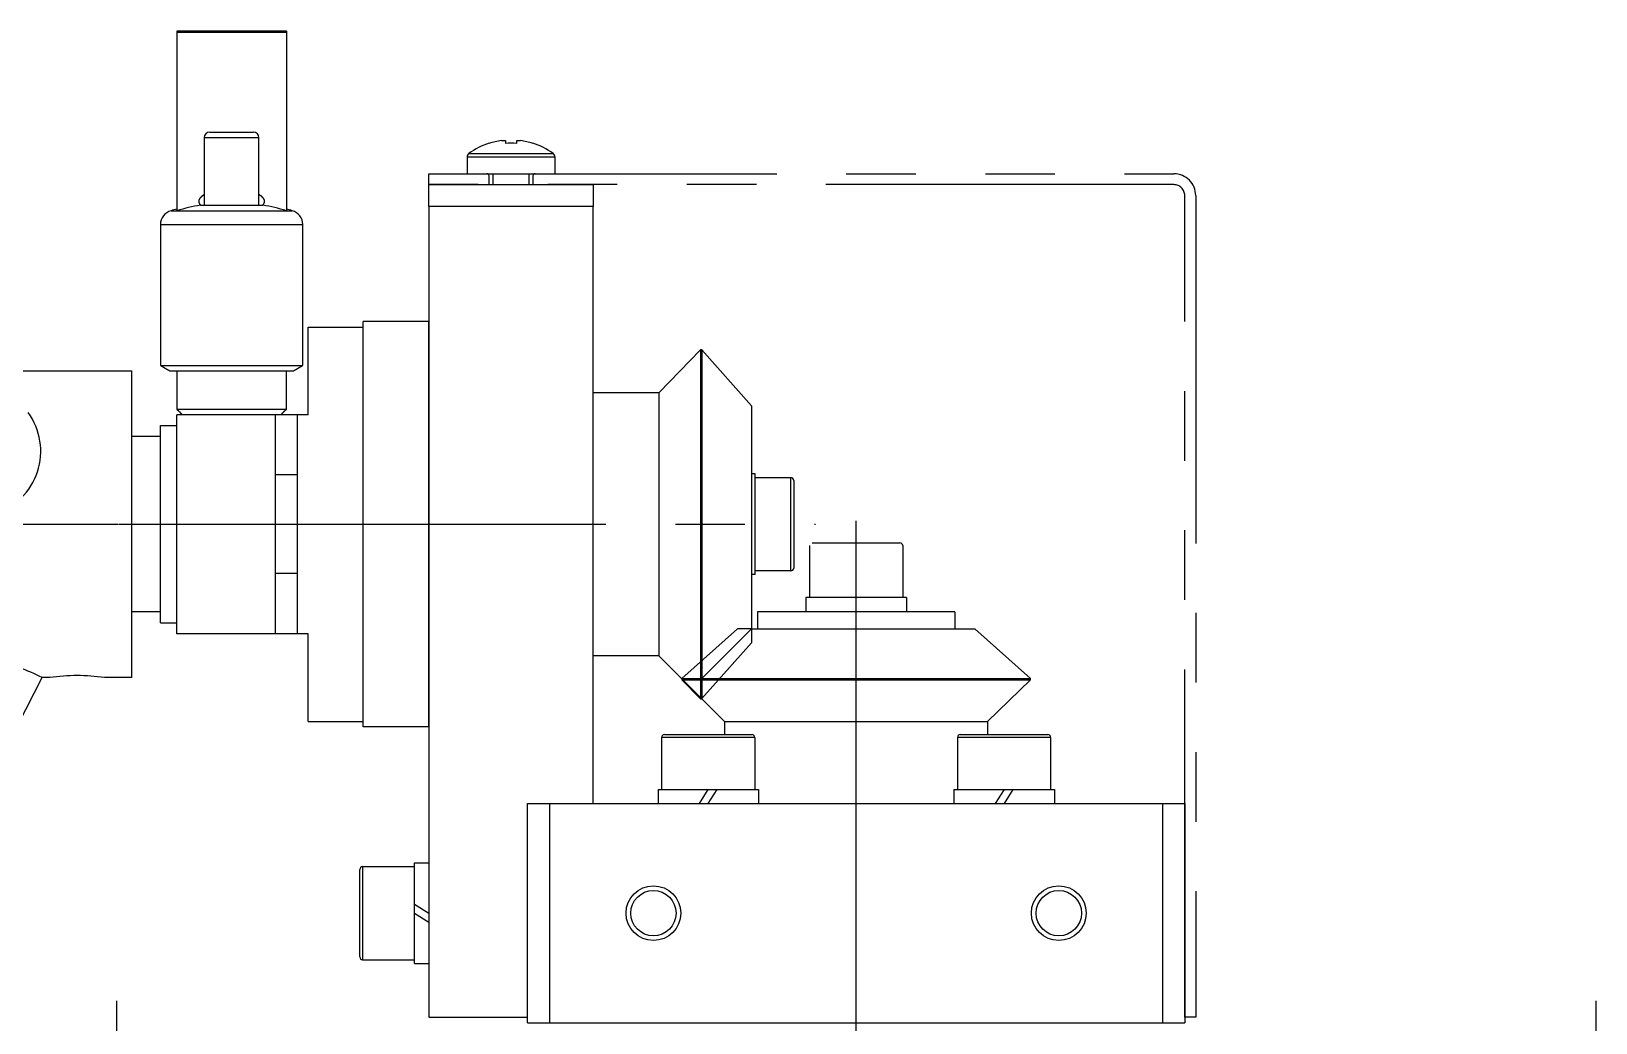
# Model space of a CAD drawing. Extents: x -55 to 477, y -16 to 565.
# Drawn here: x 324.4 to 467.2, y 230 to 320.5 of the extents above; entities that cross this region are included whole.
import ezdxf

# ---------------------------------------------------------------- set-up
doc = ezdxf.new("R2010")
doc.units = 0
for name, pattern in [('CENTER', [50.8, 31.75, -6.35, 6.35, -6.35]), ('DASHED', [19.05, 12.7, -6.35]), ('PHANTOM', [63.5, 31.75, -6.35, 6.35, -6.35, 6.35, -6.35])]:
    doc.linetypes.add(name, pattern=pattern)
doc.layers.get('0').update_dxf_attribs({"linetype": 'CONTINUOUS'})
doc.layers.add('CENTER', color=1, linetype='CENTER')
doc.layers.add('SCALE', color=7, linetype='CONTINUOUS')

msp = doc.modelspace()

# ---------------------------------------------------------------- linework, layer by layer
at = {"color": 7, "linetype": 'CONTINUOUS'}
for p, q in [((337.7, 320.5), (337.7, 320.38)), ((337.7, 320.38), (337.7, 304.12)), ((347.7, 320.38), (337.7, 320.38)), ((347.7, 320.5), (347.7, 320.38)), ((347.7, 320.38), (347.7, 304.12)), ((340.7, 311.3), (344.7, 311.3)), ((340.2, 310.8), (345.2, 310.8)), ((366.22, 310.27), (366.21, 310.29)), ((367.34, 310.52), (367.69, 310.52)), ((367.69, 310.52), (367.69, 310.27)), ((368.72, 310.52), (369.07, 310.52)), ((368.72, 310.27), (368.72, 310.52)), ((370.2, 310.29), (370.19, 310.27)), ((364.2, 309.04), (364.2, 307.5)), ((364.2, 309.04), (368.2, 309.04)), ((364.35, 309.33), (368.2, 309.33)), ((368.2, 309.33), (372.06, 309.33)), ((368.2, 309.04), (372.2, 309.04)), ((372.2, 309.04), (372.2, 307.5)), ((364.2, 307.5), (368.2, 307.5)), ((366.2, 306.5), (366.2, 307.3)), ((368.2, 307.5), (372.2, 307.5)), ((370.2, 307.3), (370.2, 306.5)), ((360.7, 304.5), (360.7, 306.5)), ((360.7, 306.5), (375.7, 306.5)), ((375.7, 306.5), (375.7, 304.5)), ((339.87, 304.62), (345.54, 304.62)), ((375.7, 304.5), (360.7, 304.5)), ((360.7, 304.5), (360.7, 230.5)), ((375.7, 250), (375.7, 304.5)), ((336.2, 302.86), (349.2, 302.86)), ((337.18, 304.12), (348.23, 304.12)), ((349.7, 293.5), (354.7, 293.5)), ((349.7, 285.5), (349.7, 293.5)), ((354.7, 257), (354.7, 294)), ((360.7, 257), (360.7, 294)), ((385.49, 291.43), (381.7, 287.5)), ((385.63, 291.43), (385.49, 291.43)), ((385.49, 291.43), (385.49, 275.5)), ((390.14, 286.32), (385.63, 291.43)), ((385.63, 291.43), (385.63, 275.5)), ((336.2, 290), (349.2, 290)), ((321.1, 289.5), (333.6, 289.5)), ((333.6, 261.5), (333.6, 289.5)), ((337.07, 289.5), (348.34, 289.5)), ((381.7, 287.5), (375.7, 287.5)), ((381.7, 287.5), (381.7, 275.5)), ((337.7, 286), (347.7, 286)), ((390.14, 286.32), (390.14, 275.5)), ((336.2, 284.5), (337.7, 284.5)), ((336.2, 266.5), (336.2, 284.5)), ((337.7, 265.5), (337.7, 285.5)), ((337.7, 266.5), (337.7, 284.5)), ((346.7, 265.5), (346.7, 285.5)), ((348.7, 265.5), (348.7, 285.5)), ((333.6, 267.5), (333.6, 283.5)), ((336.2, 283.5), (333.6, 283.5)), ((390.5, 280.1), (390.14, 280.1)), ((390.5, 270.9), (390.5, 280.1)), ((393.75, 279.75), (390.5, 279.75)), ((393.75, 271.25), (393.75, 279.75)), ((394, 279.5), (394, 271.5)), ((381.7, 275.5), (381.7, 263.5)), ((385.49, 275.5), (385.49, 259.57)), ((385.63, 275.5), (385.63, 259.57)), ((390.14, 275.5), (390.14, 265.94)), ((395.45, 273.55), (395.45, 268.8)), ((395.7, 273.8), (403.7, 273.8)), ((403.95, 273.55), (403.95, 268.8)), ((390.5, 270.9), (390.14, 270.9)), ((393.75, 271.25), (390.5, 271.25)), ((395.1, 268.8), (395.1, 267.5)), ((404.3, 268.8), (395.1, 268.8)), ((404.3, 268.8), (404.3, 267.5)), ((336.2, 267.5), (333.6, 267.5)), ((390.7, 267.5), (390.7, 265.94)), ((408.7, 267.5), (390.7, 267.5)), ((408.7, 267.5), (408.7, 265.94)), ((336.2, 266.5), (337.7, 266.5)), ((390.14, 265.94), (385.63, 261.43)), ((390.14, 265.94), (410.52, 265.94)), ((415.63, 261.43), (410.52, 265.94)), ((349.7, 257.5), (349.7, 265.5)), ((381.7, 263.5), (375.7, 263.5)), ((381.7, 263.5), (387.7, 257.5)), ((323.18, 257.17), (325.4, 261.5)), ((326.1, 261.5), (325.4, 261.5)), ((333.6, 261.5), (331.1, 261.5)), ((383.78, 261.43), (383.78, 261.29)), ((383.78, 261.43), (415.63, 261.43)), ((415.63, 261.29), (415.63, 261.43)), ((383.78, 261.29), (385.49, 259.57)), ((383.78, 261.29), (415.63, 261.29)), ((411.7, 257.5), (415.63, 261.29)), ((385.49, 259.57), (385.63, 259.57)), ((349.7, 257.5), (354.7, 257.5)), ((387.7, 257.5), (387.7, 256.3)), ((387.7, 257.5), (411.7, 257.5)), ((411.7, 257.5), (411.7, 256.3)), ((390.45, 256.05), (381.95, 256.05)), ((381.95, 256.05), (381.95, 251.3)), ((382.2, 256.3), (390.2, 256.3)), ((390.45, 256.05), (390.45, 251.3)), ((417.45, 256.05), (408.95, 256.05)), ((408.95, 256.05), (408.95, 251.3)), ((409.2, 256.3), (417.2, 256.3)), ((417.45, 256.05), (417.45, 251.3)), ((369.7, 250), (375.7, 250)), ((369.7, 230.5), (369.7, 250)), ((371.7, 250), (371.7, 230)), ((371.7, 250), (427.7, 250)), ((381.62, 251.3), (381.62, 250)), ((381.62, 251.3), (390.8, 251.3)), ((386.18, 251.3), (385.37, 250)), ((386.99, 251.3), (386.18, 250)), ((390.8, 251.3), (390.8, 250)), ((408.62, 251.3), (408.62, 250)), ((408.62, 251.3), (417.8, 251.3)), ((413.2, 251.3), (412.39, 250)), ((414.01, 251.3), (413.2, 250)), ((417.8, 251.3), (417.8, 250)), ((427.7, 250), (429.7, 250)), ((427.7, 230), (427.7, 250)), ((429.7, 250), (429.7, 230)), ((354.65, 244.25), (354.65, 240)), ((354.65, 244.25), (359.4, 244.25)), ((359.4, 244.6), (360.7, 244.6)), ((359.4, 235.4), (359.4, 244.6)), ((354.4, 240), (354.4, 244)), ((354.4, 236), (354.4, 240)), ((354.65, 240), (354.65, 235.75)), ((359.4, 240.81), (360.7, 240)), ((359.4, 240), (360.7, 239.19)), ((354.65, 235.75), (359.4, 235.75)), ((359.4, 235.4), (360.7, 235.4)), ((360.7, 230.5), (369.7, 230.5)), ((369.7, 230), (369.7, 230.5)), ((369.7, 230), (429.7, 230))]:
    msp.add_line(p, q, dxfattribs=at)
at = {"color": 3, "linetype": 'PHANTOM'}
for p, q in [((360.7, 306.5), (360.7, 307.5)), ((360.7, 306.5), (360.7, 307.5)), ((360.7, 307.5), (428.7, 307.5)), ((428.7, 306.5), (360.7, 306.5)), ((429.7, 230.5), (429.7, 305.5)), ((430.7, 305.5), (430.7, 230.5)), ((430.7, 230.5), (429.7, 230.5))]:
    msp.add_line(p, q, dxfattribs=at)
at = {"color": 3, "linetype": 'CONTINUOUS'}
for p, q in [((366.58, 306.5), (366.58, 307.5)), ((369.82, 307.5), (369.82, 306.5))]:
    msp.add_line(p, q, dxfattribs=at)
at = {"color": 7}
msp.add_line((347.2, 285.5), (338.2, 285.5), dxfattribs=at)
at = {"color": 1, "linetype": 'CENTER'}
for p, q in [((399.7, 230), (399.7, 275.8)), ((294.3, 275.5), (396, 275.5))]:
    msp.add_line(p, q, dxfattribs=at)
at = {"color": 3, "linetype": 'DASHED'}
for p, q in [((388.88, 265.94), (383.78, 261.43)), ((390.14, 265.94), (388.88, 265.94)), ((390.14, 265.94), (390.14, 264.68)), ((390.14, 264.68), (385.63, 259.58))]:
    msp.add_line(p, q, dxfattribs=at)
at = {"color": 7}
for points in [[(347.7, 320.5, 0), (347.54, 320.5, 0), (347.39, 320.5, 0), (347.23, 320.5, 0), (347.07, 320.5, 0), (346.91, 320.5, 0), (346.75, 320.5, 0), (346.59, 320.5, 0), (346.43, 320.5, 0), (346.27, 320.5, 0), (346.12, 320.5, 0), (345.96, 320.5, 0), (345.8, 320.5, 0), (345.64, 320.5, 0), (345.48, 320.5, 0), (345.32, 320.5, 0), (345.16, 320.5, 0), (345.01, 320.5, 0), (344.85, 320.5, 0), (344.69, 320.5, 0), (344.53, 320.5, 0), (344.37, 320.5, 0), (344.21, 320.5, 0), (344.05, 320.5, 0), (343.89, 320.5, 0), (343.74, 320.5, 0), (343.58, 320.5, 0), (343.42, 320.5, 0), (343.26, 320.5, 0), (343.1, 320.5, 0), (342.94, 320.5, 0), (342.78, 320.5, 0), (342.62, 320.5, 0), (342.47, 320.5, 0), (342.31, 320.5, 0), (342.15, 320.5, 0), (341.99, 320.5, 0), (341.83, 320.5, 0), (341.67, 320.5, 0), (341.51, 320.5, 0), (341.35, 320.5, 0), (341.2, 320.5, 0), (341.04, 320.5, 0), (340.88, 320.5, 0), (340.72, 320.5, 0), (340.56, 320.5, 0), (340.4, 320.5, 0), (340.24, 320.5, 0), (340.08, 320.5, 0), (339.93, 320.5, 0), (339.77, 320.5, 0), (339.61, 320.5, 0), (339.45, 320.5, 0), (339.29, 320.5, 0), (339.13, 320.5, 0), (338.97, 320.5, 0), (338.81, 320.5, 0), (338.66, 320.5, 0), (338.5, 320.5, 0), (338.34, 320.5, 0), (338.18, 320.5, 0), (338.02, 320.5, 0), (337.86, 320.5, 0), (337.7, 320.5, 0)], [(340.2, 310.8, 0), (340.2, 310.7, 0), (340.2, 310.6, 0), (340.2, 310.5, 0), (340.2, 310.41, 0), (340.2, 310.31, 0), (340.2, 310.21, 0), (340.2, 310.11, 0), (340.2, 310.01, 0), (340.2, 309.92, 0), (340.2, 309.82, 0), (340.2, 309.72, 0), (340.2, 309.62, 0), (340.2, 309.53, 0), (340.2, 309.43, 0), (340.2, 309.33, 0), (340.2, 309.23, 0), (340.2, 309.13, 0), (340.2, 309.03, 0), (340.2, 308.94, 0), (340.2, 308.84, 0), (340.2, 308.74, 0), (340.2, 308.64, 0), (340.2, 308.54, 0), (340.2, 308.45, 0), (340.2, 308.35, 0), (340.2, 308.25, 0), (340.2, 308.15, 0), (340.2, 308.05, 0), (340.2, 307.96, 0), (340.2, 307.86, 0), (340.2, 307.76, 0), (340.2, 307.66, 0), (340.2, 307.56, 0), (340.2, 307.47, 0), (340.2, 307.37, 0), (340.2, 307.27, 0), (340.2, 307.17, 0), (340.2, 307.07, 0), (340.2, 306.98, 0), (340.2, 306.88, 0), (340.2, 306.78, 0), (340.2, 306.68, 0), (340.2, 306.58, 0), (340.2, 306.48, 0), (340.2, 306.39, 0), (340.2, 306.29, 0), (340.2, 306.19, 0), (340.2, 306.09, 0), (340.2, 305.99, 0), (340.2, 305.9, 0), (340.2, 305.8, 0), (340.2, 305.7, 0), (340.2, 305.6, 0), (340.2, 305.5, 0), (340.2, 305.41, 0), (340.2, 305.31, 0), (340.2, 305.21, 0), (340.2, 305.11, 0), (340.2, 305.01, 0), (340.2, 304.92, 0), (340.2, 304.82, 0), (340.2, 304.72, 0), (340.2, 304.62, 0)], [(345.2, 304.62, 0), (345.2, 304.72, 0), (345.2, 304.82, 0), (345.2, 304.92, 0), (345.2, 305.01, 0), (345.2, 305.11, 0), (345.2, 305.21, 0), (345.2, 305.31, 0), (345.2, 305.41, 0), (345.2, 305.5, 0), (345.2, 305.6, 0), (345.2, 305.7, 0), (345.2, 305.8, 0), (345.2, 305.9, 0), (345.2, 305.99, 0), (345.2, 306.09, 0), (345.2, 306.19, 0), (345.2, 306.29, 0), (345.2, 306.39, 0), (345.2, 306.48, 0), (345.2, 306.58, 0), (345.2, 306.68, 0), (345.2, 306.78, 0), (345.2, 306.88, 0), (345.2, 306.98, 0), (345.2, 307.07, 0), (345.2, 307.17, 0), (345.2, 307.27, 0), (345.2, 307.37, 0), (345.2, 307.47, 0), (345.2, 307.56, 0), (345.2, 307.66, 0), (345.2, 307.76, 0), (345.2, 307.86, 0), (345.2, 307.96, 0), (345.2, 308.05, 0), (345.2, 308.15, 0), (345.2, 308.25, 0), (345.2, 308.35, 0), (345.2, 308.45, 0), (345.2, 308.54, 0), (345.2, 308.64, 0), (345.2, 308.74, 0), (345.2, 308.84, 0), (345.2, 308.94, 0), (345.2, 309.03, 0), (345.2, 309.13, 0), (345.2, 309.23, 0), (345.2, 309.33, 0), (345.2, 309.43, 0), (345.2, 309.53, 0), (345.2, 309.62, 0), (345.2, 309.72, 0), (345.2, 309.82, 0), (345.2, 309.92, 0), (345.2, 310.01, 0), (345.2, 310.11, 0), (345.2, 310.21, 0), (345.2, 310.31, 0), (345.2, 310.41, 0), (345.2, 310.5, 0), (345.2, 310.6, 0), (345.2, 310.7, 0), (345.2, 310.8, 0)], [(336.2, 302.86, 0), (336.2, 302.66, 0), (336.2, 302.45, 0), (336.2, 302.25, 0), (336.2, 302.05, 0), (336.2, 301.84, 0), (336.2, 301.64, 0), (336.2, 301.43, 0), (336.2, 301.23, 0), (336.2, 301.02, 0), (336.2, 300.82, 0), (336.2, 300.62, 0), (336.2, 300.41, 0), (336.2, 300.21, 0), (336.2, 300, 0), (336.2, 299.8, 0), (336.2, 299.6, 0), (336.2, 299.39, 0), (336.2, 299.19, 0), (336.2, 298.98, 0), (336.2, 298.78, 0), (336.2, 298.57, 0), (336.2, 298.37, 0), (336.2, 298.17, 0), (336.2, 297.96, 0), (336.2, 297.76, 0), (336.2, 297.55, 0), (336.2, 297.35, 0), (336.2, 297.14, 0), (336.2, 296.94, 0), (336.2, 296.74, 0), (336.2, 296.53, 0), (336.2, 296.33, 0), (336.2, 296.12, 0), (336.2, 295.92, 0), (336.2, 295.72, 0), (336.2, 295.51, 0), (336.2, 295.31, 0), (336.2, 295.1, 0), (336.2, 294.9, 0), (336.2, 294.7, 0), (336.2, 294.49, 0), (336.2, 294.29, 0), (336.2, 294.08, 0), (336.2, 293.88, 0), (336.2, 293.67, 0), (336.2, 293.47, 0), (336.2, 293.27, 0), (336.2, 293.06, 0), (336.2, 292.86, 0), (336.2, 292.65, 0), (336.2, 292.45, 0), (336.2, 292.25, 0), (336.2, 292.04, 0), (336.2, 291.84, 0), (336.2, 291.63, 0), (336.2, 291.43, 0), (336.2, 291.23, 0), (336.2, 291.02, 0), (336.2, 290.82, 0), (336.2, 290.61, 0), (336.2, 290.41, 0), (336.2, 290.2, 0), (336.2, 290, 0)], [(349.2, 290, 0), (349.2, 290.2, 0), (349.2, 290.41, 0), (349.2, 290.61, 0), (349.2, 290.82, 0), (349.2, 291.02, 0), (349.2, 291.23, 0), (349.2, 291.43, 0), (349.2, 291.63, 0), (349.2, 291.84, 0), (349.2, 292.04, 0), (349.2, 292.25, 0), (349.2, 292.45, 0), (349.2, 292.65, 0), (349.2, 292.86, 0), (349.2, 293.06, 0), (349.2, 293.27, 0), (349.2, 293.47, 0), (349.2, 293.67, 0), (349.2, 293.88, 0), (349.2, 294.08, 0), (349.2, 294.29, 0), (349.2, 294.49, 0), (349.2, 294.7, 0), (349.2, 294.9, 0), (349.2, 295.1, 0), (349.2, 295.31, 0), (349.2, 295.51, 0), (349.2, 295.72, 0), (349.2, 295.92, 0), (349.2, 296.12, 0), (349.2, 296.33, 0), (349.2, 296.53, 0), (349.2, 296.74, 0), (349.2, 296.94, 0), (349.2, 297.14, 0), (349.2, 297.35, 0), (349.2, 297.55, 0), (349.2, 297.76, 0), (349.2, 297.96, 0), (349.2, 298.17, 0), (349.2, 298.37, 0), (349.2, 298.57, 0), (349.2, 298.78, 0), (349.2, 298.98, 0), (349.2, 299.19, 0), (349.2, 299.39, 0), (349.2, 299.6, 0), (349.2, 299.8, 0), (349.2, 300, 0), (349.2, 300.21, 0), (349.2, 300.41, 0), (349.2, 300.62, 0), (349.2, 300.82, 0), (349.2, 301.02, 0), (349.2, 301.23, 0), (349.2, 301.43, 0), (349.2, 301.64, 0), (349.2, 301.84, 0), (349.2, 302.05, 0), (349.2, 302.25, 0), (349.2, 302.45, 0), (349.2, 302.66, 0), (349.2, 302.86, 0)], [(336.2, 290, 0), (336.22, 289.99, 0), (336.23, 289.98, 0), (336.24, 289.98, 0), (336.26, 289.97, 0), (336.27, 289.96, 0), (336.29, 289.95, 0), (336.3, 289.94, 0), (336.31, 289.94, 0), (336.33, 289.93, 0), (336.34, 289.92, 0), (336.35, 289.91, 0), (336.37, 289.9, 0), (336.38, 289.9, 0), (336.4, 289.89, 0), (336.41, 289.88, 0), (336.42, 289.87, 0), (336.44, 289.86, 0), (336.45, 289.86, 0), (336.46, 289.85, 0), (336.48, 289.84, 0), (336.49, 289.83, 0), (336.51, 289.83, 0), (336.52, 289.82, 0), (336.53, 289.81, 0), (336.55, 289.8, 0), (336.56, 289.79, 0), (336.57, 289.79, 0), (336.59, 289.78, 0), (336.6, 289.77, 0), (336.62, 289.76, 0), (336.63, 289.75, 0), (336.64, 289.75, 0), (336.66, 289.74, 0), (336.67, 289.73, 0), (336.68, 289.72, 0), (336.7, 289.71, 0), (336.71, 289.71, 0), (336.73, 289.7, 0), (336.74, 289.69, 0), (336.75, 289.68, 0), (336.77, 289.67, 0), (336.78, 289.67, 0), (336.79, 289.66, 0), (336.81, 289.65, 0), (336.82, 289.64, 0), (336.84, 289.64, 0), (336.85, 289.63, 0), (336.86, 289.62, 0), (336.88, 289.61, 0), (336.89, 289.6, 0), (336.9, 289.6, 0), (336.92, 289.59, 0), (336.93, 289.58, 0), (336.95, 289.57, 0), (336.96, 289.56, 0), (336.97, 289.56, 0), (336.99, 289.55, 0), (337, 289.54, 0), (337.01, 289.53, 0), (337.03, 289.52, 0), (337.04, 289.52, 0), (337.06, 289.51, 0), (337.07, 289.5, 0)], [(348.34, 289.5, 0), (348.35, 289.51, 0), (348.36, 289.52, 0), (348.38, 289.52, 0), (348.39, 289.53, 0), (348.41, 289.54, 0), (348.42, 289.55, 0), (348.43, 289.56, 0), (348.45, 289.56, 0), (348.46, 289.57, 0), (348.47, 289.58, 0), (348.49, 289.59, 0), (348.5, 289.6, 0), (348.52, 289.6, 0), (348.53, 289.61, 0), (348.54, 289.62, 0), (348.56, 289.63, 0), (348.57, 289.64, 0), (348.58, 289.64, 0), (348.6, 289.65, 0), (348.61, 289.66, 0), (348.63, 289.67, 0), (348.64, 289.67, 0), (348.65, 289.68, 0), (348.67, 289.69, 0), (348.68, 289.7, 0), (348.69, 289.71, 0), (348.71, 289.71, 0), (348.72, 289.72, 0), (348.74, 289.73, 0), (348.75, 289.74, 0), (348.76, 289.75, 0), (348.78, 289.75, 0), (348.79, 289.76, 0), (348.8, 289.77, 0), (348.82, 289.78, 0), (348.83, 289.79, 0), (348.85, 289.79, 0), (348.86, 289.8, 0), (348.87, 289.81, 0), (348.89, 289.82, 0), (348.9, 289.83, 0), (348.91, 289.83, 0), (348.93, 289.84, 0), (348.94, 289.85, 0), (348.96, 289.86, 0), (348.97, 289.86, 0), (348.98, 289.87, 0), (349, 289.88, 0), (349.01, 289.89, 0), (349.02, 289.9, 0), (349.04, 289.9, 0), (349.05, 289.91, 0), (349.07, 289.92, 0), (349.08, 289.93, 0), (349.09, 289.94, 0), (349.11, 289.94, 0), (349.12, 289.95, 0), (349.13, 289.96, 0), (349.15, 289.97, 0), (349.16, 289.98, 0), (349.18, 289.98, 0), (349.19, 289.99, 0), (349.2, 290, 0)], [(337.7, 289.5, 0), (337.7, 289.44, 0), (337.7, 289.39, 0), (337.7, 289.33, 0), (337.7, 289.28, 0), (337.7, 289.22, 0), (337.7, 289.17, 0), (337.7, 289.11, 0), (337.7, 289.06, 0), (337.7, 289, 0), (337.7, 288.94, 0), (337.7, 288.89, 0), (337.7, 288.83, 0), (337.7, 288.78, 0), (337.7, 288.72, 0), (337.7, 288.67, 0), (337.7, 288.61, 0), (337.7, 288.56, 0), (337.7, 288.5, 0), (337.7, 288.44, 0), (337.7, 288.39, 0), (337.7, 288.33, 0), (337.7, 288.28, 0), (337.7, 288.22, 0), (337.7, 288.17, 0), (337.7, 288.11, 0), (337.7, 288.06, 0), (337.7, 288, 0), (337.7, 287.94, 0), (337.7, 287.89, 0), (337.7, 287.83, 0), (337.7, 287.78, 0), (337.7, 287.72, 0), (337.7, 287.67, 0), (337.7, 287.61, 0), (337.7, 287.56, 0), (337.7, 287.5, 0), (337.7, 287.44, 0), (337.7, 287.39, 0), (337.7, 287.33, 0), (337.7, 287.28, 0), (337.7, 287.22, 0), (337.7, 287.17, 0), (337.7, 287.11, 0), (337.7, 287.06, 0), (337.7, 287, 0), (337.7, 286.94, 0), (337.7, 286.89, 0), (337.7, 286.83, 0), (337.7, 286.78, 0), (337.7, 286.72, 0), (337.7, 286.67, 0), (337.7, 286.61, 0), (337.7, 286.56, 0), (337.7, 286.5, 0), (337.7, 286.44, 0), (337.7, 286.39, 0), (337.7, 286.33, 0), (337.7, 286.28, 0), (337.7, 286.22, 0), (337.7, 286.17, 0), (337.7, 286.11, 0), (337.7, 286.06, 0), (337.7, 286, 0)], [(347.7, 286, 0), (347.7, 286.06, 0), (347.7, 286.11, 0), (347.7, 286.17, 0), (347.7, 286.22, 0), (347.7, 286.28, 0), (347.7, 286.33, 0), (347.7, 286.39, 0), (347.7, 286.44, 0), (347.7, 286.5, 0), (347.7, 286.56, 0), (347.7, 286.61, 0), (347.7, 286.67, 0), (347.7, 286.72, 0), (347.7, 286.78, 0), (347.7, 286.83, 0), (347.7, 286.89, 0), (347.7, 286.94, 0), (347.7, 287, 0), (347.7, 287.06, 0), (347.7, 287.11, 0), (347.7, 287.17, 0), (347.7, 287.22, 0), (347.7, 287.28, 0), (347.7, 287.33, 0), (347.7, 287.39, 0), (347.7, 287.44, 0), (347.7, 287.5, 0), (347.7, 287.56, 0), (347.7, 287.61, 0), (347.7, 287.67, 0), (347.7, 287.72, 0), (347.7, 287.78, 0), (347.7, 287.83, 0), (347.7, 287.89, 0), (347.7, 287.94, 0), (347.7, 288, 0), (347.7, 288.06, 0), (347.7, 288.11, 0), (347.7, 288.17, 0), (347.7, 288.22, 0), (347.7, 288.28, 0), (347.7, 288.33, 0), (347.7, 288.39, 0), (347.7, 288.44, 0), (347.7, 288.5, 0), (347.7, 288.56, 0), (347.7, 288.61, 0), (347.7, 288.67, 0), (347.7, 288.72, 0), (347.7, 288.78, 0), (347.7, 288.83, 0), (347.7, 288.89, 0), (347.7, 288.94, 0), (347.7, 289, 0), (347.7, 289.06, 0), (347.7, 289.11, 0), (347.7, 289.17, 0), (347.7, 289.22, 0), (347.7, 289.28, 0), (347.7, 289.33, 0), (347.7, 289.39, 0), (347.7, 289.44, 0), (347.7, 289.5, 0)], [(337.7, 286, 0), (337.71, 285.99, 0), (337.72, 285.98, 0), (337.73, 285.98, 0), (337.74, 285.97, 0), (337.74, 285.96, 0), (337.75, 285.95, 0), (337.76, 285.94, 0), (337.77, 285.94, 0), (337.77, 285.93, 0), (337.78, 285.92, 0), (337.79, 285.91, 0), (337.8, 285.9, 0), (337.81, 285.9, 0), (337.81, 285.89, 0), (337.82, 285.88, 0), (337.83, 285.87, 0), (337.84, 285.86, 0), (337.85, 285.86, 0), (337.85, 285.85, 0), (337.86, 285.84, 0), (337.87, 285.83, 0), (337.88, 285.83, 0), (337.89, 285.82, 0), (337.89, 285.81, 0), (337.9, 285.8, 0), (337.91, 285.79, 0), (337.92, 285.79, 0), (337.93, 285.78, 0), (337.93, 285.77, 0), (337.94, 285.76, 0), (337.95, 285.75, 0), (337.96, 285.75, 0), (337.97, 285.74, 0), (337.97, 285.73, 0), (337.98, 285.72, 0), (337.99, 285.71, 0), (338, 285.71, 0), (338.01, 285.7, 0), (338.01, 285.69, 0), (338.02, 285.68, 0), (338.03, 285.67, 0), (338.04, 285.67, 0), (338.04, 285.66, 0), (338.05, 285.65, 0), (338.06, 285.64, 0), (338.07, 285.64, 0), (338.08, 285.63, 0), (338.08, 285.62, 0), (338.09, 285.61, 0), (338.1, 285.6, 0), (338.11, 285.6, 0), (338.12, 285.59, 0), (338.12, 285.58, 0), (338.13, 285.57, 0), (338.14, 285.56, 0), (338.15, 285.56, 0), (338.16, 285.55, 0), (338.16, 285.54, 0), (338.17, 285.53, 0), (338.18, 285.52, 0), (338.19, 285.52, 0), (338.2, 285.51, 0), (338.2, 285.5, 0)], [(347.2, 285.5, 0), (347.21, 285.51, 0), (347.22, 285.52, 0), (347.23, 285.52, 0), (347.24, 285.53, 0), (347.24, 285.54, 0), (347.25, 285.55, 0), (347.26, 285.56, 0), (347.27, 285.56, 0), (347.27, 285.57, 0), (347.28, 285.58, 0), (347.29, 285.59, 0), (347.3, 285.6, 0), (347.31, 285.6, 0), (347.31, 285.61, 0), (347.32, 285.62, 0), (347.33, 285.63, 0), (347.34, 285.64, 0), (347.35, 285.64, 0), (347.35, 285.65, 0), (347.36, 285.66, 0), (347.37, 285.67, 0), (347.38, 285.67, 0), (347.39, 285.68, 0), (347.39, 285.69, 0), (347.4, 285.7, 0), (347.41, 285.71, 0), (347.42, 285.71, 0), (347.43, 285.72, 0), (347.43, 285.73, 0), (347.44, 285.74, 0), (347.45, 285.75, 0), (347.46, 285.75, 0), (347.47, 285.76, 0), (347.47, 285.77, 0), (347.48, 285.78, 0), (347.49, 285.79, 0), (347.5, 285.79, 0), (347.51, 285.8, 0), (347.51, 285.81, 0), (347.52, 285.82, 0), (347.53, 285.83, 0), (347.54, 285.83, 0), (347.54, 285.84, 0), (347.55, 285.85, 0), (347.56, 285.86, 0), (347.57, 285.86, 0), (347.58, 285.87, 0), (347.58, 285.88, 0), (347.59, 285.89, 0), (347.6, 285.9, 0), (347.61, 285.9, 0), (347.62, 285.91, 0), (347.62, 285.92, 0), (347.63, 285.93, 0), (347.64, 285.94, 0), (347.65, 285.94, 0), (347.66, 285.95, 0), (347.66, 285.96, 0), (347.67, 285.97, 0), (347.68, 285.98, 0), (347.69, 285.98, 0), (347.7, 285.99, 0), (347.7, 286, 0)]]:
    msp.add_polyline3d(points, dxfattribs=at)
at = {"color": 7, "linetype": 'CONTINUOUS'}
for points in [[(340.2, 305.58, 0), (340.19, 305.57, 0), (340.18, 305.57, 0), (340.17, 305.56, 0), (340.16, 305.55, 0), (340.15, 305.55, 0), (340.13, 305.54, 0), (340.12, 305.53, 0), (340.11, 305.53, 0), (340.1, 305.52, 0), (340.09, 305.51, 0), (340.08, 305.51, 0), (340.07, 305.5, 0), (340.06, 305.49, 0), (340.05, 305.49, 0), (340.04, 305.48, 0), (340.03, 305.47, 0), (340.02, 305.47, 0), (340.01, 305.46, 0), (340, 305.45, 0), (339.99, 305.45, 0), (339.98, 305.44, 0), (339.97, 305.43, 0), (339.97, 305.42, 0), (339.96, 305.42, 0), (339.95, 305.41, 0), (339.94, 305.4, 0), (339.93, 305.39, 0), (339.92, 305.39, 0), (339.91, 305.38, 0), (339.91, 305.37, 0), (339.9, 305.37, 0), (339.89, 305.36, 0), (339.88, 305.35, 0), (339.88, 305.34, 0), (339.87, 305.34, 0), (339.86, 305.33, 0), (339.86, 305.32, 0), (339.85, 305.31, 0), (339.84, 305.31, 0), (339.84, 305.3, 0), (339.83, 305.29, 0), (339.82, 305.28, 0), (339.82, 305.28, 0), (339.81, 305.27, 0), (339.81, 305.26, 0), (339.8, 305.25, 0), (339.8, 305.25, 0), (339.79, 305.24, 0), (339.79, 305.23, 0), (339.78, 305.22, 0), (339.78, 305.22, 0), (339.77, 305.21, 0), (339.77, 305.2, 0), (339.76, 305.19, 0), (339.76, 305.18, 0), (339.75, 305.18, 0), (339.75, 305.17, 0), (339.75, 305.16, 0), (339.74, 305.15, 0), (339.74, 305.15, 0), (339.74, 305.14, 0), (339.73, 305.13, 0), (339.73, 305.12, 0), (339.73, 305.12, 0), (339.72, 305.11, 0), (339.72, 305.1, 0), (339.72, 305.09, 0), (339.72, 305.08, 0), (339.72, 305.08, 0), (339.71, 305.07, 0), (339.71, 305.06, 0), (339.71, 305.05, 0), (339.71, 305.05, 0), (339.71, 305.04, 0), (339.71, 305.03, 0), (339.71, 305.02, 0), (339.71, 305.01, 0), (339.7, 305.01, 0), (339.7, 305, 0), (339.7, 304.99, 0), (339.7, 304.98, 0), (339.7, 304.97, 0), (339.7, 304.97, 0), (339.7, 304.96, 0), (339.7, 304.95, 0), (339.7, 304.94, 0), (339.71, 304.94, 0), (339.71, 304.93, 0), (339.71, 304.92, 0), (339.71, 304.91, 0), (339.71, 304.9, 0), (339.71, 304.9, 0), (339.71, 304.89, 0), (339.72, 304.88, 0), (339.72, 304.87, 0), (339.72, 304.87, 0), (339.72, 304.86, 0), (339.72, 304.85, 0), (339.73, 304.84, 0), (339.73, 304.83, 0), (339.73, 304.83, 0), (339.74, 304.82, 0), (339.74, 304.81, 0), (339.74, 304.8, 0), (339.75, 304.8, 0), (339.75, 304.79, 0), (339.75, 304.78, 0), (339.76, 304.77, 0), (339.76, 304.76, 0), (339.77, 304.76, 0), (339.77, 304.75, 0), (339.77, 304.74, 0), (339.78, 304.73, 0), (339.78, 304.73, 0), (339.79, 304.72, 0), (339.79, 304.71, 0), (339.8, 304.7, 0), (339.8, 304.7, 0), (339.81, 304.69, 0), (339.82, 304.68, 0), (339.82, 304.67, 0), (339.83, 304.67, 0), (339.83, 304.66, 0), (339.84, 304.65, 0), (339.85, 304.64, 0), (339.85, 304.64, 0), (339.86, 304.63, 0), (339.87, 304.62, 0)], [(345.54, 304.62, 0), (345.55, 304.63, 0), (345.55, 304.64, 0), (345.56, 304.64, 0), (345.57, 304.65, 0), (345.57, 304.66, 0), (345.58, 304.67, 0), (345.58, 304.67, 0), (345.59, 304.68, 0), (345.6, 304.69, 0), (345.6, 304.7, 0), (345.61, 304.7, 0), (345.61, 304.71, 0), (345.62, 304.72, 0), (345.62, 304.73, 0), (345.63, 304.73, 0), (345.63, 304.74, 0), (345.64, 304.75, 0), (345.64, 304.76, 0), (345.65, 304.76, 0), (345.65, 304.77, 0), (345.65, 304.78, 0), (345.66, 304.79, 0), (345.66, 304.8, 0), (345.66, 304.8, 0), (345.67, 304.81, 0), (345.67, 304.82, 0), (345.67, 304.83, 0), (345.68, 304.83, 0), (345.68, 304.84, 0), (345.68, 304.85, 0), (345.69, 304.86, 0), (345.69, 304.87, 0), (345.69, 304.87, 0), (345.69, 304.88, 0), (345.69, 304.89, 0), (345.7, 304.9, 0), (345.7, 304.9, 0), (345.7, 304.91, 0), (345.7, 304.92, 0), (345.7, 304.93, 0), (345.7, 304.94, 0), (345.7, 304.94, 0), (345.7, 304.95, 0), (345.7, 304.96, 0), (345.7, 304.97, 0), (345.7, 304.97, 0), (345.7, 304.98, 0), (345.7, 304.99, 0), (345.7, 305, 0), (345.7, 305.01, 0), (345.7, 305.01, 0), (345.7, 305.02, 0), (345.7, 305.03, 0), (345.7, 305.04, 0), (345.7, 305.05, 0), (345.7, 305.05, 0), (345.69, 305.06, 0), (345.69, 305.07, 0), (345.69, 305.08, 0), (345.69, 305.08, 0), (345.69, 305.09, 0), (345.68, 305.1, 0), (345.68, 305.11, 0), (345.68, 305.12, 0), (345.68, 305.12, 0), (345.67, 305.13, 0), (345.67, 305.14, 0), (345.67, 305.15, 0), (345.66, 305.15, 0), (345.66, 305.16, 0), (345.66, 305.17, 0), (345.65, 305.18, 0), (345.65, 305.18, 0), (345.64, 305.19, 0), (345.64, 305.2, 0), (345.64, 305.21, 0), (345.63, 305.22, 0), (345.63, 305.22, 0), (345.62, 305.23, 0), (345.62, 305.24, 0), (345.61, 305.25, 0), (345.61, 305.25, 0), (345.6, 305.26, 0), (345.59, 305.27, 0), (345.59, 305.28, 0), (345.58, 305.28, 0), (345.58, 305.29, 0), (345.57, 305.3, 0), (345.56, 305.31, 0), (345.56, 305.31, 0), (345.55, 305.32, 0), (345.54, 305.33, 0), (345.54, 305.34, 0), (345.53, 305.34, 0), (345.52, 305.35, 0), (345.52, 305.36, 0), (345.51, 305.37, 0), (345.5, 305.37, 0), (345.49, 305.38, 0), (345.48, 305.39, 0), (345.48, 305.39, 0), (345.47, 305.4, 0), (345.46, 305.41, 0), (345.45, 305.42, 0), (345.44, 305.42, 0), (345.43, 305.43, 0), (345.42, 305.44, 0), (345.41, 305.45, 0), (345.41, 305.45, 0), (345.4, 305.46, 0), (345.39, 305.47, 0), (345.38, 305.47, 0), (345.37, 305.48, 0), (345.36, 305.49, 0), (345.35, 305.49, 0), (345.34, 305.5, 0), (345.33, 305.51, 0), (345.32, 305.51, 0), (345.31, 305.52, 0), (345.29, 305.53, 0), (345.28, 305.53, 0), (345.27, 305.54, 0), (345.26, 305.55, 0), (345.25, 305.55, 0), (345.24, 305.56, 0), (345.23, 305.57, 0), (345.22, 305.57, 0), (345.2, 305.58, 0)]]:
    msp.add_polyline3d(points, dxfattribs=at)
at = {"color": 3, "linetype": 'CONTINUOUS'}
for centre in [(381.2, 240), (418.2, 240)]:
    msp.add_circle(centre, 2.5, dxfattribs=at)
at = {"color": 7, "linetype": 'CONTINUOUS'}
for centre in [(381.2, 240), (418.2, 240)]:
    msp.add_circle(centre, 2.07, dxfattribs=at)
for centre, radius, start, end in [((340.7, 310.8), 0.5, 90, 180), ((344.7, 310.8), 0.5, 0, 90), ((368.2, 304.1), 6.5, 107.8626, 126.3584), ((368.2, 304.1), 6.48, 97.6968, 107.8351), ((368.2, 303.11), 7.18, 85.8857, 94.1143), ((368.2, 304.1), 6.48, 72.1649, 82.3032), ((368.2, 304.1), 6.5, 53.6416, 72.1374), ((364.56, 309.04), 0.36, 126.3584, 180), ((371.84, 309.04), 0.36, 0, 53.6416), ((366, 307.3), 0.2, 0, 90), ((370.4, 307.3), 0.2, 90, 180), ((342.7, 282.86), 21.97, 103.1544, 104.5701), ((341.63, 292.09), 12.65, 97.9905, 108.0631), ((343.78, 292.09), 12.65, 71.9369, 82.0095), ((342.7, 282.86), 21.97, 75.4299, 76.8456), ((337.5, 302.86), 1.3, 104.5701, 180), ((347.9, 302.86), 1.3, 0, 75.4299), ((319.25, 282.16), 6.03, 287.9436, 35.8477), ((393.75, 279.5), 0.25, 0, 90), ((403.7, 273.55), 0.25, 0, 90), ((393.75, 271.5), 0.25, 270, 0), ((318.99, 249.46), 13.64, 61.953, 81.0723), ((328.61, 245.16), 16.53, 81.3468, 98.7321), ((382.2, 256.05), 0.25, 90, 180), ((390.2, 256.05), 0.25, 0, 90), ((409.2, 256.05), 0.25, 90, 180), ((417.2, 256.05), 0.25, 0, 90), ((354.65, 244), 0.25, 90, 180), ((354.65, 236), 0.25, 180, 270)]:
    msp.add_arc(centre, radius, start, end, dxfattribs=at)
at = {"color": 3, "linetype": 'PHANTOM'}
for radius in [2, 1]:
    msp.add_arc((428.7, 305.5), radius, 0, 90, dxfattribs=at)
at = {"layer": 'CENTER', "color": 1, "linetype": 'CENTER'}
for p, q in [((399.7, -2), (399.7, 275.8)), ((300.6, 275.5), (368.6, 275.5)), ((332.2, 232), (332.2, 218)), ((467.2, 232), (467.2, 218))]:
    msp.add_line(p, q, dxfattribs=at)
at = {"layer": 'SCALE', "color": 7, "linetype": 'CONTINUOUS'}
for p, q in [((360.7, 294), (354.7, 294)), ((349.7, 285.5), (337.7, 285.5)), ((348.7, 280), (346.7, 280)), ((348.7, 271), (346.7, 271)), ((349.7, 265.5), (337.7, 265.5)), ((360.7, 257), (354.7, 257))]:
    msp.add_line(p, q, dxfattribs=at)

doc.saveas('drawing.dxf')
